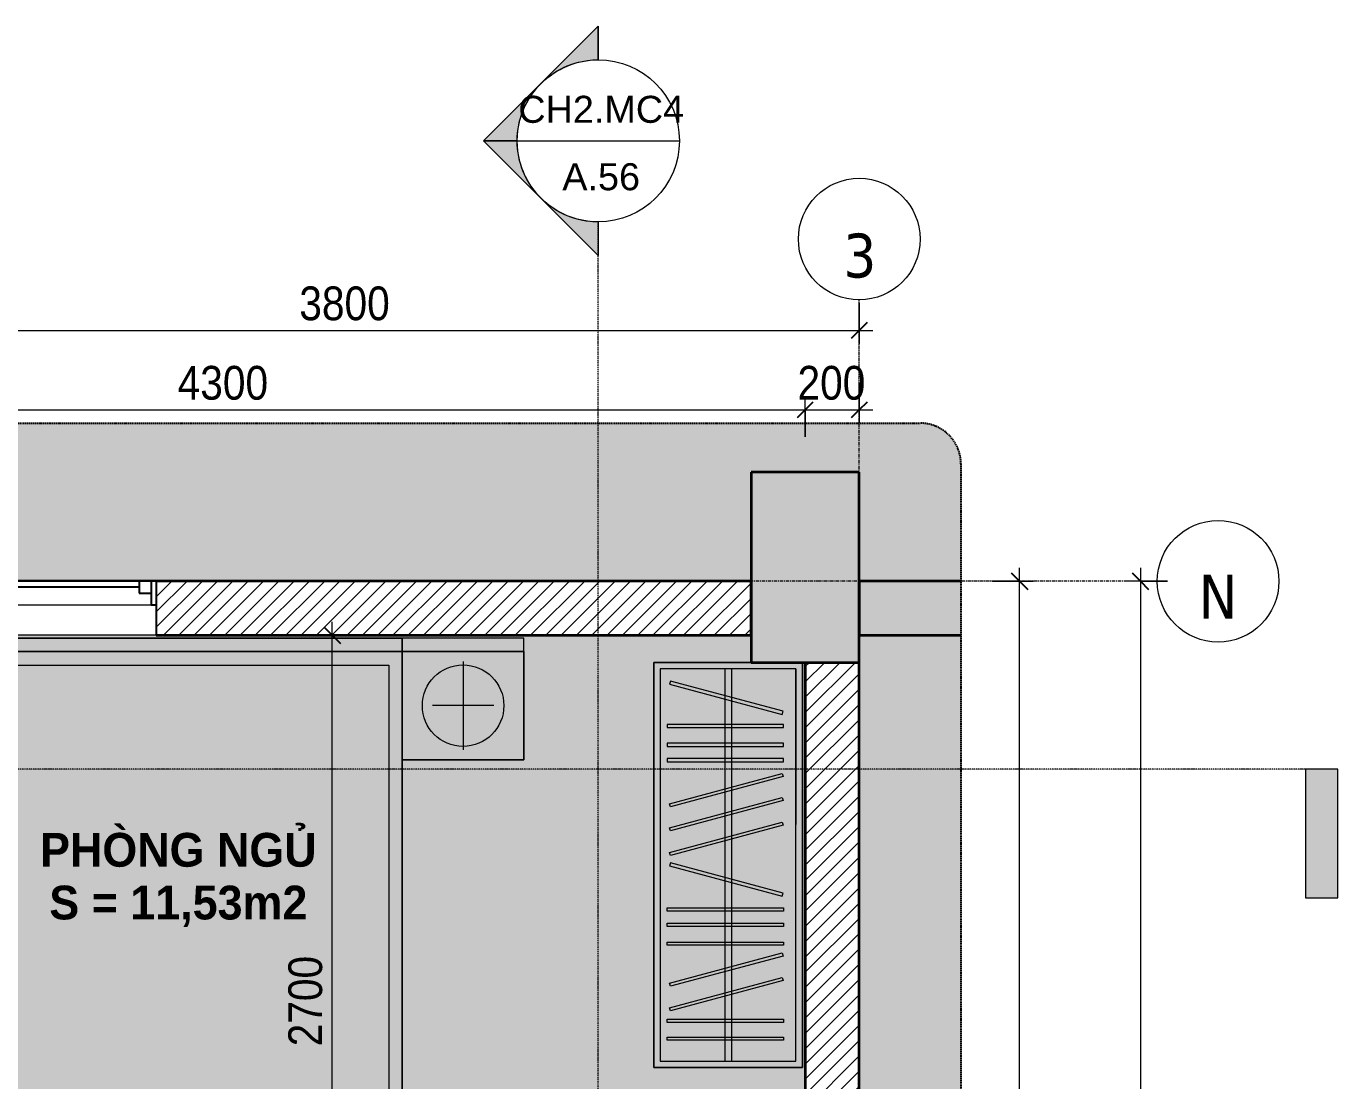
# Model space of a CAD drawing. Header units: millimetres. Extents: x 31499 to 223976, y 3719 to 80291.
# Drawn here: x 39571 to 44423, y 76388 to 80291 of the extents above; entities that cross this region are included whole.
import ezdxf

# ---------------------------------------------------------------- set-up
doc = ezdxf.new("R2010")
doc.units = ezdxf.units.MM
for name, pattern in [('Dash - Tight', [4.5, 3, -1.5]), ('Dash Dot 3_16_', [7.9375, 4.7625, -1.5875, 0, -1.5875]), ('Grid Line', [22.225, 12.7, -3.175, 3.175, -3.175]), ('Hidden', [7.14375, 4.7625, -2.38125]), ('Overhead', [3.96875, 2.38125, -1.5875])]:
    doc.linetypes.add(name, pattern=pattern)
for name, color, linetype, lineweight in [('0-1', 7, 'Continuous', 5), ('A-ANNO-DIMS', 211, 'Continuous', 9), ('A-ANNO-DIMS-50', 211, 'Continuous', 9), ('A-DETL-GENF-1', 7, 'Continuous', 18), ('A-DETL-GENF-3', 92, 'Dash - Tight', 18), ('A-DETL-GENF-4', 92, 'Hidden', 25), ('A-DETL-GENF-5', 9, 'Continuous', 18), ('A-DETL-MEDM', 33, 'Continuous', 35), ('A-DETL-THIN', 151, 'Continuous', 18), ('A-GLAZ', 151, 'Continuous', 18), ('A-GLAZ-3', 151, 'Continuous', 25), ('A-WALL-7', 113, 'Continuous', 35), ('A-WALL-PATT-2', 111, 'Continuous', 18), ('G-ANNO-SYMB', 111, 'Continuous', 9), ('G-ANNO-SYMB-1', 111, 'Dash Dot 3_16_', 18), ('G-ANNO-TEXT-1', 7, 'Continuous', 9), ('I-FURN', 30, 'Continuous', 18), ('I-FURN-2', 253, 'Continuous', 18), ('M-EQPM', 50, 'Continuous', 18), ('M-EQPM-1', 50, 'Continuous', 25), ('S-COLS-5', 10, 'Continuous', 35), ('S-COLS-6', 254, 'Continuous', 35), ('S-COLS-7', 250, 'Continuous', 35), ('S-GRID-1', 1, 'Grid Line', 9), ('S-GRID-IDEN', 1, 'Continuous', 9), ('S-STRS-MBND', 31, 'Overhead', 18)]:
    doc.layers.add(name, color=color, linetype=linetype, lineweight=lineweight)
doc.layers.add('A-DETL-GENF-2', color=7, linetype='Continuous', lineweight=18, transparency=0.2)
doc.styles.add('Arial', font='arial.ttf', dxfattribs={"height": 100})
doc.styles.add('Arial_B_2', font='arialbd.ttf', dxfattribs={"width": 0.95, "height": 125})
doc.styles.add('Tahoma_B', font='tahomabd.ttf', dxfattribs={"height": 162.5})
doc.styles.add('UTM Avo', font='', dxfattribs={"width": 0.9, "height": 125})
doc.styles.get('UTM Avo').set_extended_font_data('UTM Avo')
doc.dimstyles.new('1_Dim_chi_tiet_2_5', dxfattribs={"dimscale": 304.8, "dimtxt": 124.912619, "dimasz": 0.19685, "dimexe": 0.164042, "dimexo": 0.0625, "dimgap": 0.016404, "dimtad": 1, "dimdec": 0, "dimrnd": 5, "dimzin": 0, "dimdsep": 46, "dimtxsty": 'UTM Avo', "dimblk1": 'OBLIQUE', "dimblk2": 'OBLIQUE', "dimsah": 1, "dimcen": 0.09, "dimdle": 0.164042, "dimazin": 0, "dimtfac": 1, "dimtdec": 4, "dimtix": 1, "dimtmove": 0, "dimatfit": 3, "dimfxl": 0.328084, "dimfxlon": 1, "dimtvp": 1, "dimtolj": 1, "dimtzin": 0, "dimarcsym": 2})
pattern_1 = [(45, (0, 0), (-28.284271, 28.284271), [])]

# ---------------------------------------------------------------- blocks, each defined once
blk = doc.blocks.new('NCV_TKTC_KET CAU_rvt-1-TKCS_CĂN HỘ LOẠI 2A - MẶT BẰNG')
at = {"layer": 'S-COLS-5'}
blk.add_line((42652.6, 77936.9), (42652.6, 78636.9), dxfattribs=at)
at = {"layer": 'S-COLS-6'}
blk.add_line((42252.6, 78636.9), (42252.6, 78238.6), dxfattribs=at)
at = {"layer": 'S-COLS-7'}
blk.add_line((42252.6, 78238.6), (42252.6, 77936.9), dxfattribs=at)
blk = doc.blocks.new('GIUONG NGU-2TAB-1600x2000 - GIUONG NGU-2TAB-1600x2000-V5-TKCS_CĂN HỘ LOẠI 2A - MẶT BẰNG')
at = {"layer": 'I-FURN-2'}
for p, q in [((458.5, 0), (8.5, 0)), ((8.5, 0), (8.5, -50)), ((458.5, -50), (458.5, 0)), ((2108.2, 0), (458.5, 0)), ((458.5, 0), (458.5, -50)), ((458.5, 0), (2108.2, 0)), ((2108.2, -50), (2108.2, 0)), ((2558.2, 0), (2108.2, 0)), ((2108.2, 0), (2108.2, -50)), ((2558.2, -50), (2558.2, 0)), ((458.5, -50), (8.5, -50)), ((8.5, -50), (8.5, -450.3)), ((8.5, -50), (458.5, -50)), ((458.5, -50), (8.5, -50)), ((8.5, -50), (8.5, -450.3)), ((233.5, -86.8), (233.5, -413.5)), ((458.5, -450.3), (458.5, -50)), ((2108.2, -50), (458.5, -50)), ((458.5, -50), (458.5, -1938.9)), ((458.5, -50), (2108.2, -50)), ((458.5, -1938.9), (458.5, -50)), ((458.5, -450.3), (458.5, -50)), ((458.5, -50), (2108.2, -50)), ((2558.2, -50), (2108.2, -50)), ((2108.2, -50), (2108.2, -450.3)), ((2108.2, -1938.9), (2108.2, -50)), ((2108.2, -50), (2558.2, -50)), ((2108.2, -50), (2558.2, -50)), ((2108.2, -450.3), (2108.2, -50)), ((2108.2, -50), (2108.2, -1938.9)), ((2333.2, -86.8), (2333.2, -413.5)), ((2558.2, -450.3), (2558.2, -50)), ((2558.2, -50), (2558.2, -450.3)), ((508.5, -100), (2058.2, -100)), ((508.5, -1938.9), (508.5, -100)), ((2058.2, -100), (2058.2, -1938.9)), ((120.2, -250.2), (346.8, -250.2)), ((2446.5, -250.2), (2219.8, -250.2)), ((8.5, -450.3), (458.5, -450.3)), ((8.5, -450.3), (458.5, -450.3)), ((2108.2, -450.3), (2558.2, -450.3)), ((2558.2, -450.3), (2108.2, -450.3)), ((1997.1, -2000), (569.6, -2000)), ((569.6, -2050), (1997.1, -2050)), ((1997.1, -2050), (569.6, -2050))]:
    blk.add_line(p, q, dxfattribs=at)
for centre in [(233.5, -250.2), (2333.2, -250.2)]:
    blk.add_circle(centre, 150.7, dxfattribs=at)
for centre, radius, start, end in [((569.6, -1938.9), 111.1, 180, 270), ((569.6, -1938.9), 111.1, 180, 270), ((569.6, -1938.9), 61.1, 180, 270), ((1997.1, -1938.9), 111.1, 270, 360), ((1997.1, -1938.9), 61.1, 270, 0), ((1997.1, -1938.9), 111.1, 270, 0)]:
    blk.add_arc(centre, radius, start, end, dxfattribs=at)
blk = doc.blocks.new('TU QUAN AO-SUITE ROOM_3 - TU QUAN AO-SUITE ROOM_3-V6-TKCS_CĂN HỘ LOẠI 2A - MẶT BẰNG')
at = {"layer": 'I-FURN-2'}
for p, q in [((-550, 1500), (0, 1500)), ((-550, 0), (-550, 1500)), ((0, 1500), (-550, 1500)), ((-550, 1500), (-550, 0)), ((-24, 1476), (-526, 1476)), ((-526, 1476), (-526, 600)), ((-526, 1476), (-526, 24)), ((-287, 576), (-287, 1476)), ((-263, 576), (-263, 1476)), ((-24, 24), (-24, 1476)), ((0, 1500), (0, 0)), ((0, 0), (0, 1500)), ((-480.1, 1386.9), (-480.1, 1398.9)), ((-480.1, 1398.9), (-50.1, 1398.9)), ((-480.1, 1386.9), (-480.1, 1398.9)), ((-50.1, 1386.9), (-480.1, 1386.9)), ((-50.1, 1398.9), (-50.1, 1386.9)), ((-480.1, 1320.5), (-480.1, 1332.5)), ((-480.1, 1332.5), (-50.1, 1332.5)), ((-480.1, 1320.5), (-480.1, 1332.5)), ((-50.1, 1320.5), (-480.1, 1320.5)), ((-50.1, 1332.5), (-50.1, 1320.5)), ((-478.3, 1178.1), (-61.3, 1289.9)), ((-58.2, 1278.3), (-475.2, 1166.5)), ((-61.3, 1289.9), (-58.2, 1278.3)), ((-478.3, 1086.9), (-61.3, 1198.6)), ((-475.2, 1166.5), (-478.3, 1178.1)), ((-58.2, 1187.1), (-475.2, 1075.3)), ((-61.3, 1198.6), (-58.2, 1187.1)), ((-475.2, 1075.3), (-478.3, 1086.9)), ((-480.1, 1035.3), (-480.1, 1047.3)), ((-480.1, 1047.3), (-50.1, 1047.3)), ((-480.1, 1035.3), (-480.1, 1047.3)), ((-50.1, 1035.3), (-480.1, 1035.3)), ((-50.1, 1047.3), (-50.1, 1035.3)), ((-480.1, 965.8), (-480.1, 977.8)), ((-480.1, 977.8), (-50.1, 977.8)), ((-480.1, 965.8), (-480.1, 977.8)), ((-50.1, 977.8), (-50.1, 965.8)), ((-50.1, 965.8), (-480.1, 965.8)), ((-480.1, 908.6), (-480.1, 920.6)), ((-480.1, 920.6), (-50.1, 920.6)), ((-480.1, 908.6), (-480.1, 920.6)), ((-50.1, 908.6), (-480.1, 908.6)), ((-50.1, 920.6), (-50.1, 908.6)), ((-475.2, 865.5), (-478.3, 853.9)), ((-478.3, 853.9), (-61.3, 742.1)), ((-58.2, 753.7), (-475.2, 865.5)), ((-61.3, 742.1), (-58.2, 753.7)), ((-478.3, 603.1), (-61.3, 714.9)), ((-58.2, 703.3), (-475.2, 591.5)), ((-61.3, 714.9), (-58.2, 703.3)), ((-526, 24), (-526, 600)), ((-478.3, 511.9), (-61.3, 623.6)), ((-475.2, 591.5), (-478.3, 603.1)), ((-58.2, 612.1), (-475.2, 500.3)), ((-61.3, 623.6), (-58.2, 612.1)), ((-550, 24), (-550, 576)), ((-478.3, 423.1), (-61.3, 534.9)), ((-287, 24), (-287, 576)), ((-263, 24), (-263, 576)), ((-61.3, 534.9), (-58.2, 523.3)), ((-475.2, 500.3), (-478.3, 511.9)), ((-58.2, 523.3), (-475.2, 411.5)), ((-475.2, 411.5), (-478.3, 423.1)), ((-480.1, 368.4), (-480.1, 356.4)), ((-50.1, 368.4), (-480.1, 368.4)), ((-480.1, 356.4), (-50.1, 356.4)), ((-50.1, 356.4), (-50.1, 368.4)), ((-480.1, 311.2), (-480.1, 299.2)), ((-50.1, 311.2), (-480.1, 311.2)), ((-480.1, 299.2), (-50.1, 299.2)), ((-50.1, 299.2), (-50.1, 311.2)), ((-480.1, 241.7), (-480.1, 229.7)), ((-50.1, 241.7), (-480.1, 241.7)), ((-480.1, 229.7), (-50.1, 229.7)), ((-50.1, 229.7), (-50.1, 241.7)), ((-475.2, 192.7), (-478.3, 181.1)), ((-478.3, 181.1), (-61.3, 69.4)), ((-58.2, 80.9), (-475.2, 192.7)), ((-61.3, 69.4), (-58.2, 80.9)), ((-526, 24), (-24, 24)), ((0, 0), (-360, 0)), ((-360, 0), (0, 0))]:
    blk.add_line(p, q, dxfattribs=at)
blk = doc.blocks.new('NCV_TKTC_TANG 2_rvt-1-TKCS_CĂN HỘ LOẠI 2A - MẶT BẰNG')
at = {"layer": 'I-FURN'}
blk.add_blockref('GIUONG NGU-2TAB-1600x2000 - GIUONG NGU-2TAB-1600x2000-V5-TKCS_CĂN HỘ LOẠI 2A - MẶT BẰNG', (38854.1, 78026.9), dxfattribs=at)
at = {"layer": 'I-FURN', "rotation": 180}
blk.add_blockref('TU QUAN AO-SUITE ROOM_3 - TU QUAN AO-SUITE ROOM_3-V6-TKCS_CĂN HỘ LOẠI 2A - MẶT BẰNG', (41892.6, 77936.9), dxfattribs=at)
blk = doc.blocks.new('1_FAMILY RVT - W01-WxH 1400x1400xmm-411185-TKCS_CĂN HỘ LOẠI 2A - MẶT BẰNG')
at = {"layer": 'A-GLAZ'}
for p, q in [((-700, 103.81), (700, 103.81)), ((-680.95, -7.29), (-22.225, -7.29)), ((22.225, -7.29), (636.5, -7.29)), ((700, -96.19), (-700, -96.19)), ((-636.5, -96.19), (-22.225, -96.19)), ((22.225, -96.19), (680.95, -96.19)), ((248.4, -172.39), (299.2, -146.99)), ((248.4, -172.39), (299.2, -197.79)), ((248.4, -172.39), (451.6, -172.39))]:
    blk.add_line(p, q, dxfattribs=at)
at = {"layer": 'A-GLAZ-3'}
for p, q in [((-700, -96.19), (-700, 103.81)), ((-700, -7.29), (-680.95, -7.29)), ((-680.95, -96.19), (-680.95, -7.29)), ((-22.225, -7.29), (22.225, -7.29)), ((-22.225, -7.29), (-22.225, -96.19)), ((22.225, -96.19), (22.225, -7.29)), ((22.225, -29.515), (636.5, -29.515)), ((636.5, -7.29), (700, -7.29)), ((636.5, -51.74), (636.5, -7.29)), ((680.95, -96.19), (680.95, -7.29)), ((-700, -96.19), (-636.5, -96.19)), ((-636.5, -51.74), (-680.95, -51.74)), ((-636.5, -96.19), (-636.5, -51.74)), ((-636.5, -73.965), (-22.225, -73.965)), ((22.225, -51.74), (-22.225, -51.74)), ((-22.225, -96.19), (22.225, -96.19)), ((680.95, -51.74), (636.5, -51.74)), ((680.95, -96.19), (700, -96.19))]:
    blk.add_line(p, q, dxfattribs=at)
blk = doc.blocks.new('TKTC_XREF_251221_MB TANG 2-7 - TKTC_XREF_251221_MB TANG 2-7-2039446-TKCS_CĂN HỘ LOẠI 2A - MẶT BẰNG')
at = {"layer": 'M-EQPM-1'}
for p, q in [((8600.1, 61403.3), (8600.1, 61400)), ((9000, 61403.3), (8600.1, 61403.3)), ((9000.1, 61001.6), (9000.1, 61403.3)), ((8600, 61001.6), (0, 61001.6)), ((9375.9, 61001.6), (9000.1, 61001.6))]:
    blk.add_line(p, q, dxfattribs=at)
blk = doc.blocks.new('BORDER VIEW - BORDER VIEW-3749566-TKCS_CĂN HỘ LOẠI 2A - MẶT BẰNG')
at = {"layer": 'A-DETL-GENF-4'}
for p, q in [((150, 9635), (9825.9, 9635)), ((9975.9, 9485), (9975.9, 150))]:
    blk.add_line(p, q, dxfattribs=at)
blk.add_arc((9825.9, 9485), 150, 0, 90, dxfattribs=at)
blk = doc.blocks.new('Grid - M_Grid Head - Circle-353313-TKCS_CĂN HỘ LOẠI 2A - MẶT BẰNG')
at = {"layer": 'S-GRID-IDEN'}
blk.add_circle((0, 0), 4.5, dxfattribs=at)
blk = doc.blocks.new('Section - 3_32_ x 3_8_-4701953-TKCS_CĂN HỘ LOẠI 2A - MẶT BẰNG')
at = {"layer": 'G-ANNO-SYMB'}
blk.add_hatch(color=256, dxfattribs=at).paths.add_polyline_path([(0, 9.525), (0, 0), (-2.38125, 0), (-2.38125, 9.525)])
for p, q in [((0, 9.525), (-2.38125, 9.525)), ((-2.38125, 9.525), (-2.38125, 0)), ((0, 0), (0, 9.525)), ((-2.38125, 0), (0, 0))]:
    blk.add_line(p, q, dxfattribs=at)
blk = doc.blocks.new('Section - M_Section Head - Filled-352373-TKCS_CĂN HỘ LOẠI 2A - MẶT BẰNG')
at = {"layer": 'G-ANNO-SYMB'}
h = blk.add_hatch(color=256, dxfattribs=at)
edge = h.paths.add_edge_path()
edge.add_line((-6, 8.485), (-6, 6))
edge.add_arc((-6, 0), 6, 90, 135)
edge.add_line((-10.243, 4.243), (-6, 8.485))
h = blk.add_hatch(color=256, dxfattribs=at)
edge = h.paths.add_edge_path()
edge.add_line((-6, 8.485), (-1.757, 4.243))
edge.add_arc((-6, 0), 6, 45, 90)
edge.add_line((-6, 6), (-6, 8.485))
h = blk.add_hatch(color=256, dxfattribs=at)
edge = h.paths.add_edge_path()
edge.add_line((-14.485, 0), (-10.243, 4.243))
edge.add_arc((-6, 0), 6, 135, 180)
edge.add_line((-12, 0), (-14.485, 0))
h = blk.add_hatch(color=256, dxfattribs=at)
edge = h.paths.add_edge_path()
edge.add_line((2.485, 0), (0, 0))
edge.add_arc((-6, 0), 6, 360, 405)
edge.add_line((-1.757, 4.243), (2.485, 0))
for p, q in [((-6, 8.485), (-14.485, 0)), ((-6, 8.485), (-10.243, 4.243)), ((-6, 8.485), (2.485, 0)), ((-6, 6), (-6, 8.485)), ((-6, 8.485), (-6, 6)), ((-1.757, 4.243), (-6, 8.485)), ((-10.243, 4.243), (-14.485, 0)), ((2.485, 0), (-1.757, 4.243)), ((-14.485, 0), (-12, 0)), ((0, 0), (2.485, 0)), ((-12, 0), (-14.485, 0)), ((0, 0), (2.485, 0))]:
    blk.add_line(p, q, dxfattribs=at)
for start, end in [(360, 180), (90, 135), (45, 90), (135, 180), (360, 45), (180, 360)]:
    blk.add_arc((-6, 0), 6, start, end, dxfattribs=at)
blk = doc.blocks.new('DIMBLOCK3-TKCS_CĂN HỘ LOẠI 2A - MẶT BẰNG')
at = {"layer": 'A-ANNO-DIMS-50', "lineweight": 25}
for p, q in [((43245.9, 78236.9), (43215.9, 78266.9)), ((43245.9, 78236.9), (43275.9, 78206.9)), ((43245.9, 73036.9), (43215.9, 73066.9)), ((43245.9, 73036.9), (43275.9, 73006.9))]:
    blk.add_line(p, q, dxfattribs=at)
at = {"layer": 'A-ANNO-DIMS-50'}
for p, q in [((43245.9, 73036.9), (43245.9, 78286.9)), ((43145.9, 78236.9), (43295.9, 78236.9)), ((43245.9, 78236.9), (43145.9, 78236.9)), ((43145.9, 73036.9), (43295.9, 73036.9)), ((43245.9, 73036.9), (43145.9, 73036.9))]:
    blk.add_line(p, q, dxfattribs=at)
at = {"layer": 'A-ANNO-DIMS-50', "color": 0, "insert": (43083.5, 75465.7), "char_height": 125, "width": 410.824, "attachment_point": 1, "rotation": 90, "line_spacing_factor": 1.110334, "style": 'UTM Avo'}
blk.add_mtext('5200', dxfattribs=at)
blk = doc.blocks.new('_Oblique')
at = {"color": 0, "linetype": 'ByBlock', "lineweight": -2}
blk.add_line((-0.5, -0.5), (0.5, 0.5), dxfattribs=at)
blk = doc.blocks.new('DIMBLOCK4-TKCS_CĂN HỘ LOẠI 2A - MẶT BẰNG')
at = {"layer": 'A-ANNO-DIMS-50', "lineweight": 25}
for p, q in [((43692.9, 78236.9), (43662.9, 78266.9)), ((43692.9, 78236.9), (43722.9, 78206.9)), ((43692.9, 69836.9), (43662.9, 69866.9)), ((43692.9, 69836.9), (43722.9, 69806.9))]:
    blk.add_line(p, q, dxfattribs=at)
at = {"layer": 'A-ANNO-DIMS-50'}
for p, q in [((43692.9, 78286.9), (43692.9, 69786.9)), ((43792.9, 78236.9), (43642.9, 78236.9)), ((43692.9, 78236.9), (43792.9, 78236.9)), ((43592.9, 69836.9), (43742.9, 69836.9)), ((43692.9, 69836.9), (43592.9, 69836.9))]:
    blk.add_line(p, q, dxfattribs=at)
at = {"layer": 'A-ANNO-DIMS-50', "color": 0, "insert": (43530.5, 73865.8), "char_height": 125, "width": 410.824, "attachment_point": 1, "rotation": 90, "line_spacing_factor": 1.110334, "style": 'UTM Avo'}
blk.add_mtext('8400', dxfattribs=at)
blk = doc.blocks.new('DIMBLOCK7-TKCS_CĂN HỘ LOẠI 2A - MẶT BẰNG')
at = {"layer": 'A-ANNO-DIMS-50'}
for p, q in [((38852.6, 79265.6), (38852.6, 79115.6)), ((38852.6, 79165.6), (38852.6, 79265.6)), ((42652.6, 79265.6), (42652.6, 79115.6)), ((42652.6, 79165.6), (42652.6, 79265.6)), ((38852.6, 79165.6), (42702.6, 79165.6))]:
    blk.add_line(p, q, dxfattribs=at)
at = {"layer": 'A-ANNO-DIMS-50', "lineweight": 25}
for p, q in [((38852.6, 79165.6), (38882.6, 79195.6)), ((42652.6, 79165.6), (42682.6, 79195.6)), ((38852.6, 79165.6), (38822.6, 79135.6)), ((42652.6, 79165.6), (42622.6, 79135.6))]:
    blk.add_line(p, q, dxfattribs=at)
at = {"layer": 'A-ANNO-DIMS-50', "color": 0, "insert": (40581.4, 79328), "char_height": 125, "width": 410.824, "attachment_point": 1, "line_spacing_factor": 1.110334, "style": 'UTM Avo'}
blk.add_mtext('3800', dxfattribs=at)
blk = doc.blocks.new('DIMBLOCK11-TKCS_CĂN HỘ LOẠI 2A - MẶT BẰNG')
at = {"layer": 'A-ANNO-DIMS-50'}
for p, q in [((38152.6, 78771.6), (38152.6, 78921.6)), ((42452.6, 78771.6), (42452.6, 78921.6)), ((38152.6, 78871.6), (42452.6, 78871.6)), ((38152.6, 78871.6), (38152.6, 78771.6)), ((42452.6, 78871.6), (42452.6, 78771.6))]:
    blk.add_line(p, q, dxfattribs=at)
at = {"layer": 'A-ANNO-DIMS-50', "lineweight": 25}
for p, q in [((38152.6, 78871.6), (38182.6, 78901.6)), ((42452.6, 78871.6), (42482.6, 78901.6)), ((38152.6, 78871.6), (38122.6, 78841.6)), ((42452.6, 78871.6), (42422.6, 78841.6))]:
    blk.add_line(p, q, dxfattribs=at)
at = {"layer": 'A-ANNO-DIMS-50', "color": 0, "insert": (40131.4, 79034), "char_height": 125, "width": 410.824, "attachment_point": 1, "line_spacing_factor": 1.110334, "style": 'UTM Avo'}
blk.add_mtext('4300', dxfattribs=at)
blk = doc.blocks.new('DIMBLOCK12-TKCS_CĂN HỘ LOẠI 2A - MẶT BẰNG')
at = {"layer": 'A-ANNO-DIMS-50'}
for p, q in [((42652.6, 78971.6), (42652.6, 78821.6)), ((42652.6, 78871.6), (42652.6, 78971.6)), ((42452.6, 78771.6), (42452.6, 78921.6)), ((42452.6, 78871.6), (42702.6, 78871.6)), ((42452.6, 78871.6), (42452.6, 78771.6))]:
    blk.add_line(p, q, dxfattribs=at)
at = {"layer": 'A-ANNO-DIMS-50', "lineweight": 25}
for p, q in [((42452.6, 78871.6), (42482.6, 78901.6)), ((42652.6, 78871.6), (42682.6, 78901.6)), ((42452.6, 78871.6), (42422.6, 78841.6)), ((42652.6, 78871.6), (42622.6, 78841.6))]:
    blk.add_line(p, q, dxfattribs=at)
at = {"layer": 'A-ANNO-DIMS-50', "color": 0, "insert": (42424.2, 79034), "char_height": 125, "width": 308.118, "attachment_point": 1, "line_spacing_factor": 1.110334, "style": 'UTM Avo'}
blk.add_mtext('200', dxfattribs=at)
blk = doc.blocks.new('DIMBLOCK37-TKCS_CĂN HỘ LOẠI 2A - MẶT BẰNG')
at = {"layer": 'A-ANNO-DIMS-50', "lineweight": 25}
for p, q in [((40703.3, 78036.9), (40673.3, 78066.9)), ((40703.3, 78036.9), (40733.3, 78006.9)), ((40703.3, 75336.9), (40673.3, 75366.9)), ((40703.3, 75336.9), (40733.3, 75306.9))]:
    blk.add_line(p, q, dxfattribs=at)
at = {"layer": 'A-ANNO-DIMS-50'}
for p, q in [((40703.3, 75286.9), (40703.3, 78086.9)), ((40603.3, 78036.9), (40753.3, 78036.9)), ((40703.3, 78036.9), (40603.3, 78036.9)), ((40603.3, 75336.9), (40753.3, 75336.9)), ((40703.3, 75336.9), (40603.3, 75336.9))]:
    blk.add_line(p, q, dxfattribs=at)
at = {"layer": 'A-ANNO-DIMS-50', "color": 0, "insert": (40540.9, 76515.8), "char_height": 125, "width": 410.824, "attachment_point": 1, "rotation": 90, "line_spacing_factor": 1.110334, "style": 'UTM Avo'}
blk.add_mtext('2700', dxfattribs=at)

msp = doc.modelspace()

# ---------------------------------------------------------------- hatches: boundary and pattern name
at = {"layer": 'A-DETL-GENF-1'}
msp.add_hatch(color=256, dxfattribs=at).paths.add_polyline_path([(38152.6, 75336.9), (42452.6, 75337.4), (42452.6, 77936.9), (42252.6, 77936.9), (42252.6, 78036.9), (38652.6, 78036.9), (38652.6, 77886.9), (38152.6, 77886.9), (38152.6, 75375.1)])
at = {"layer": 'A-DETL-GENF-2'}
h = msp.add_hatch(color=256, dxfattribs=at)
h.paths.add_polyline_path([(38862.6, 69186.9), (42878.4, 69186.9), (42917.2, 69192.1), (42953.4, 69207), (42984.5, 69230.9), (43008.3, 69261.9), (43023.3, 69298.1), (43028.4, 69336.9), (43028.4, 78671.9), (43023.3, 78710.7), (43008.3, 78746.9), (42984.5, 78778), (42953.4, 78801.8), (42917.2, 78816.8), (42878.4, 78821.9), (33202.6, 78821.9), (33163.7, 78816.8), (33127.6, 78801.8), (33096.5, 78778), (33072.7, 78746.9), (33057.7, 78710.7), (33052.6, 78668.1), (33052.6, 69336.9), (33057.7, 69298.1), (33072.7, 69261.9), (33096.5, 69230.9), (33127.6, 69207), (33163.7, 69192.1), (33202.6, 69186.9), (38852.6, 69186.9)])
h.paths.add_polyline_path([(37495.5, 69694.2), (37483, 69695.9), (37471.4, 69700.7), (37461.4, 69708.3), (37453.7, 69718.3), (37448.9, 69729.9), (37447.3, 69742.4), (37450.5, 69742.4), (37452.3, 69729.9), (37457.7, 69718.3), (37463.6, 69710.6), (37473, 69703.4), (37483.8, 69698.9), (37495.5, 69697.4), (37507.9, 69699.2), (37519.5, 69704.6), (37527.3, 69710.6), (37534.4, 69719.9), (37538.9, 69730.7), (37540.5, 69742.4), (37543.6, 69742.4), (37542, 69729.9), (37537.2, 69718.3), (37529.5, 69708.3), (37518, 69700), (37507.1, 69695.7), (37503.3, 69695.2)])
h.paths.add_polyline_path([(38042.6, 69761.9), (37552.6, 69761.9), (37552.6, 69836.9), (34352.6, 69836.9), (34352.6, 69761.9), (33652.6, 69761.9), (33652.6, 76536.9), (36152.6, 76536.9), (36152.6, 78036.9), (34052.6, 78036.9), (34052.6, 77886.9), (33652.6, 77886.9), (33652.6, 78238.6), (42252.6, 78238.6), (42252.6, 78640.2), (42652.6, 78640.2), (42652.2, 74516.9), (42052.6, 74516.9), (42052.6, 69836.9), (38852.6, 69836.9), (38852.6, 69761.9), (38052.6, 69761.9)])
h.paths.add_polyline_path([(42369, 73111.9), (42252.6, 73111.9), (42252.6, 73311.9), (42652.6, 73311.9), (42652.6, 73111.9), (42472.5, 73111.9)])
h = msp.add_hatch(color=256, dxfattribs=at)
h.paths.add_polyline_path([(37552.6, 69761.9), (37552.7, 69761.9), (37552.6, 69761.9)])
h.paths.add_polyline_path([(42369, 73111.9), (42652.6, 73111.9), (42652.6, 73311.9), (42252.6, 73311.9), (42252.6, 73111.9)])
h.paths.add_polyline_path([(42252.6, 78238.6), (42252.6, 78238.6), (42252.6, 78636.9)])
at = {"layer": 'A-DETL-GENF-5'}
h = msp.add_hatch(dxfattribs=at)
h.set_pattern_fill('FP_2', color=256, style=0, pattern_type=2)
h.set_pattern_definition([(50, (0, 0), (364.3679, -31.8783), [38.1, -419.1]), (355, (0, 0), (-70.4859, 382.1133), [30.48, -335.28]), (100.451, (30.36, -2.66), (293.885, 350.2334), [32.38, -356.18]), (46.184, (0, 101.6), (542.1585, -84.0858), [57.15, -628.65]), (96.636, (45.2, 94.6), (474.805, 494.8554), [48.57, -534.27]), (351.184, (0, 101.6), (474.8102, 494.85), [45.72, -502.92]), (21, (50.8, 76.2), (303.2285, -204.5305), [38.1, -419.1]), (326, (50.8, 76.2), (123.6039, 368.376), [30.48, -335.28]), (71.451, (76.07, 59.16), (426.8341, 163.8427), [32.38, -356.18]), (37.5, (0, 0), (6.17665, 169.11015), [3.353, -327.863, 3.353, -337.007, -336.55]), (37.5, (0, 0), (6.17665, 169.11015), [-671.576, 3.353, -333.197]), (7.5, (0, 0), (133.63888, 200.3615), [3.353, -190.703, 3.353, -320.243, -128.27]), (7.5, (0, 0), (133.63888, 200.3615), [-517.652, 3.353, -124.917]), (327.5, (-113.28, 0), (271.18182, -11.45836), [3.353, -123.647, 3.353, -392.887, -525.78]), (327.5, (-113.28, 0), (271.18182, -11.45836), [-523.24, 3.353, -522.427]), (317.5, (-164.08, 0), (296.2585, 50.85285), [3.353, -161.747, 3.353, -259.791, -373.38]), (317.5, (-164.08, 0), (296.2585, 50.85285), [-428.244, 3.353, -370.027]), (45, (0, 0), (-125.7236, 125.7236), []), (45, (0, 190.5), (-125.7236, 125.7236), [])])
h.paths.add_polyline_path([(38052.6, 69761.9), (38852.6, 69762), (38852.6, 70111.9), (37552.7, 70111.9), (37552.7, 69761.9), (37683.7, 69761.9)])
h.paths.add_polyline_path([(33677.6, 69761.9), (34352.6, 69761.9), (34352.6, 70111.9), (33652.6, 70111.9), (33652.6, 69761.9)])
h.paths.add_polyline_path([(41852.6, 69836.9), (42052.6, 69836.9), (42052.6, 70036.9), (41852.6, 70036.9), (41852.6, 69963.7)])
h.paths.add_polyline_path([(42052.6, 71936.9), (42052.6, 72136.9), (41852.6, 72136.9), (41852.6, 71936.9), (41884.8, 71936.9)])
h.paths.add_polyline_path([(34352.6, 73039), (34352.6, 73386.9), (33652.6, 73386.9), (33652.6, 73039), (33852.6, 73039)])
h.paths.add_polyline_path([(36952.6, 73236.9), (37052.6, 73236.9), (37052.6, 73436.9), (36952.6, 73436.9), (36952.6, 73336.9)])
h.paths.add_polyline_path([(38052.6, 73236.9), (38152.6, 73236.9), (38152.6, 73436.9), (38052.6, 73436.9), (38052.6, 73336.9)])
h.paths.add_polyline_path([(39952.6, 73236.9), (40052.6, 73236.9), (40052.6, 73436.9), (39952.6, 73436.9), (39952.6, 73273.5)])
h.paths.add_polyline_path([(42652.2, 74516.9), (42653, 74516.9), (42652.6, 74916.9), (42452.6, 74916.9), (42452.6, 74516.9)])
h.paths.add_polyline_path([(38152.6, 76336.9), (38152.6, 76536.9), (38052.6, 76536.9), (38052.6, 76336.9)])
h.paths.add_polyline_path([(36957.3, 76336.9), (37052.6, 76336.9), (37052.6, 76536.9), (36952.6, 76536.9), (36952.6, 76336.9)])
h.paths.add_polyline_path([(33852.6, 76336.9), (33852.6, 76536.9), (33652.6, 76536.9), (33652.6, 76336.9)])
h.paths.add_polyline_path([(38152.6, 77886.9), (38652.6, 77886.9), (38652.6, 78236.9), (37952.6, 78236.9), (37952.6, 77886.9), (38052.6, 77886.9)])
h.paths.add_polyline_path([(34052.6, 77886.9), (34052.6, 78236.9), (33652.6, 78236.9), (33652.6, 77886.9), (33890.6, 77886.9)])
h.paths.add_polyline_path([(42252.6, 77936.9), (42652.6, 77936.9), (42652.2, 78640.2), (42252.6, 78640.2), (42252.6, 78029)])
at = {"layer": 'A-WALL-PATT-2'}
h = msp.add_hatch(dxfattribs=at)
h.set_pattern_fill('FP_1', color=256, style=0, pattern_type=2)
h.set_pattern_definition(pattern_1)
h.paths.add_polyline_path([(40052.6, 78036.9), (42252.6, 78036.9), (42252.6, 78236.9), (40052.6, 78236.9)])
h = msp.add_hatch(dxfattribs=at)
h.set_pattern_fill('FP_1', color=256, style=0, pattern_type=2)
h.set_pattern_definition(pattern_1)
h.paths.add_polyline_path([(42652.6, 74916.9), (42652.2, 77936.9), (42452.6, 77936.9), (42452.6, 74916.9), (42588.1, 74916.9)])

# ---------------------------------------------------------------- linework, layer by layer
at = {"layer": 'A-DETL-MEDM'}
for p, q in [((42652.6, 78640.2), (42252.6, 78640.2)), ((42252.6, 78640.2), (42252.6, 77936.9)), ((42652.6, 77936.9), (42652.6, 78640.2)), ((42252.6, 77936.9), (42652.6, 77936.9))]:
    msp.add_line(p, q, dxfattribs=at)
at = {"layer": 'A-DETL-THIN'}
for p, q in [((33652.6, 78238.6), (42252.6, 78238.6)), ((42252.6, 78036.9), (38652.6, 78036.9)), ((42452.6, 75336.9), (42452.6, 77936.9)), ((42652.6, 77936.9), (42652.6, 74916.9))]:
    msp.add_line(p, q, dxfattribs=at)
at = {"layer": 'A-WALL-7'}
for p, q in [((42252.6, 78236.9), (40052.6, 78236.9)), ((42252.6, 78036.9), (42252.6, 78236.9)), ((43028.4, 78236.9), (42652.6, 78236.9)), ((42652.6, 78236.9), (42652.6, 78036.9)), ((40052.6, 78036.9), (42252.6, 78036.9)), ((42652.6, 78036.9), (43028.4, 78036.9)), ((42452.6, 77936.9), (42452.6, 75337.4)), ((42652.6, 74916.9), (42652.6, 77936.9))]:
    msp.add_line(p, q, dxfattribs=at)
at = {"layer": 'G-ANNO-SYMB'}
msp.add_line((41387.3, 79866.9), (41987.3, 79866.9), dxfattribs=at)
at = {"layer": 'G-ANNO-SYMB-1'}
for p, q in [((41687.3, 68288.3), (41687.3, 79566.9)), ((44303.4, 77541.1), (32222.9, 77541.1))]:
    msp.add_line(p, q, dxfattribs=at)
at = {"layer": 'S-GRID-1'}
for p, q in [((42652.6, 78028.3), (42652.6, 79278.3)), ((42504.9, 78236.9), (33847.7, 78236.9)), ((43754.9, 78236.9), (42504.9, 78236.9)), ((42652.6, 69928.9), (42652.6, 78028.3))]:
    msp.add_line(p, q, dxfattribs=at)
at = {"layer": 'S-STRS-MBND'}
for p, q in [((42653, 78036.9), (43028.4, 78036.9)), ((42653, 76339), (42653, 78036.9))]:
    msp.add_line(p, q, dxfattribs=at)

# ---------------------------------------------------------------- block references
at = {"layer": '0-1'}
for name in ['NCV_TKTC_KET CAU_rvt-1-TKCS_CĂN HỘ LOẠI 2A - MẶT BẰNG', 'NCV_TKTC_TANG 2_rvt-1-TKCS_CĂN HỘ LOẠI 2A - MẶT BẰNG']:
    msp.add_blockref(name, (0, 0), dxfattribs=at)
at = {"layer": 'A-DETL-GENF-3'}
msp.add_blockref('BORDER VIEW - BORDER VIEW-3749566-TKCS_CĂN HỘ LOẠI 2A - MẶT BẰNG', (33052.6, 69186.9), dxfattribs=at)
at = {"layer": 'A-GLAZ', "rotation": 180}
msp.add_blockref('1_FAMILY RVT - W01-WxH 1400x1400xmm-411185-TKCS_CĂN HỘ LOẠI 2A - MẶT BẰNG', (39352.6, 78140.7), dxfattribs=at)
at = {"layer": 'G-ANNO-SYMB', "extrusion": (0, 0, -1), "xscale": 49.99999999999998, "yscale": 49.99999999999998, "zscale": 49.99999999999998, "rotation": 270.0000000000002}
msp.add_blockref('Section - M_Section Head - Filled-352373-TKCS_CĂN HỘ LOẠI 2A - MẶT BẰNG', (-41687.3, 79566.9), dxfattribs=at)
at = {"layer": 'G-ANNO-SYMB', "xscale": 49.99999999999998, "yscale": 49.99999999999998, "zscale": 49.99999999999998, "rotation": 180}
msp.add_blockref('Section - 3_32_ x 3_8_-4701953-TKCS_CĂN HỘ LOẠI 2A - MẶT BẰNG', (44303.4, 77541.1), dxfattribs=at)
at = {"layer": 'M-EQPM'}
msp.add_blockref('TKTC_XREF_251221_MB TANG 2-7 - TKTC_XREF_251221_MB TANG 2-7-2039446-TKCS_CĂN HỘ LOẠI 2A - MẶT BẰNG', (33652.6, 17236.9), dxfattribs=at)
at = {"layer": 'S-GRID-IDEN', "xscale": 49.99999999999998, "yscale": 49.99999999999998, "zscale": 49.99999999999998}
msp.add_blockref('Grid - M_Grid Head - Circle-353313-TKCS_CĂN HỘ LOẠI 2A - MẶT BẰNG', (42652.6, 79503.3), dxfattribs=at)
at = {"layer": 'S-GRID-IDEN', "xscale": 49.99999999999998, "yscale": 49.99999999999998, "zscale": 49.99999999999998, "rotation": 89.99999999999982}
msp.add_blockref('Grid - M_Grid Head - Circle-353313-TKCS_CĂN HỘ LOẠI 2A - MẶT BẰNG', (43979.9, 78236.9), dxfattribs=at)

# ---------------------------------------------------------------- texts
at = {"layer": 'G-ANNO-SYMB', "char_height": 100, "attachment_point": 5, "line_spacing_factor": 0.936439, "style": 'Arial'}
for s, insert, width in [('\\pt635,1270,1905,2540,3175,3810,4445,5080,5715,6350,6985,7620,8255,8890,9525,10160,10795,11430,12065,12700,13335,13970,14605,15240,15875,16510,17145,17780,18415,19050,19685,20320;CH2.MC4', (41698.2, 79982.9), 625), ('\\pt635,1270,1905,2540,3175,3810,4445,5080,5715,6350,6985,7620,8255,8890,9525,10160,10795,11430,12065,12700,13335,13970,14605,15240,15875,16510,17145,17780,18415,19050,19685,20320;A.56', (41697.9, 79733.4), 297.5)]:
    msp.add_mtext(s, dxfattribs=dict(at, insert=insert, width=width))
at = {"layer": 'G-ANNO-TEXT-1', "insert": (40134, 77131.4), "char_height": 125, "width": 1181.325, "attachment_point": 5, "line_spacing_factor": 0.936439, "style": 'Arial_B_2'}
msp.add_mtext('\\pt570,1140,1710,2280,2850,3420,3990,4560,5130,5700,6270,6840,7410,7980,8550,9120,9690,10260,10830,11400,11970,12540,13110,13680,14250,14820,15390,15960,16530,17100,17670,18240;PHÒNG NGỦ\\PS = 11,53m2', dxfattribs=at)

# ---------------------------------------------------------------- dimensions: what is measured, and where the dimension line sits
at = {"layer": 'A-ANNO-DIMS'}
for base, p1, p2, override, picture, middle in [((42452.6, 78871.6), (38152.6, 78771.6), (42452.6, 78771.6), {"dimpost": '<>', "dimfxl": 4300}, 'DIMBLOCK11-TKCS_CĂN HỘ LOẠI 2A - MẶT BẰNG', (40302.6, 78941.3)), ((42652.6, 78871.6), (42452.6, 78771.6), (42652.6, 78971.6), {"dimpost": '<>', "dimfxl": 282.842712}, 'DIMBLOCK12-TKCS_CĂN HỘ LOẠI 2A - MẶT BẰNG', (42552.6, 78941.3))]:
    dim = msp.add_linear_dim(base=base, p1=p1, p2=p2, dimstyle='1_Dim_chi_tiet_2_5', override=override, dxfattribs=at)
    dim.commit()
    dim.dimension.update_dxf_attribs({"geometry": picture, "text_midpoint": middle})
for base, p1, p2, override, picture, middle in [((43245.9, 78236.9), (43145.9, 73036.9), (43145.9, 78236.9), {"dimpost": '<>', "dimfxl": 5200.050696}, 'DIMBLOCK3-TKCS_CĂN HỘ LOẠI 2A - MẶT BẰNG', (43176.2, 75636.9)), ((43692.9, 69836.9), (43792.9, 78236.9), (43592.9, 69836.9), {"dimpost": '<>', "dimfxl": 8402.380615}, 'DIMBLOCK4-TKCS_CĂN HỘ LOẠI 2A - MẶT BẰNG', (43623.2, 74036.9)), ((40703.3, 78036.9), (40603.3, 75336.9), (40603.3, 78036.9), {"dimpost": '<>', "dimfxl": 2700}, 'DIMBLOCK37-TKCS_CĂN HỘ LOẠI 2A - MẶT BẰNG', (40633.6, 76686.9))]:
    dim = msp.add_linear_dim(base=base, p1=p1, p2=p2, angle=90, dimstyle='1_Dim_chi_tiet_2_5', override=override, dxfattribs=at)
    dim.commit()
    dim.dimension.update_dxf_attribs({"geometry": picture, "text_midpoint": middle})

# ---------------------------------------------------------------- next in the draw order: texts
at = {"layer": 'S-GRID-IDEN', "char_height": 162.5, "attachment_point": 5, "line_spacing_factor": 0.996129, "style": 'Tahoma_B', "bg_fill": 3, "box_fill_scale": 1.25, "bg_fill_color": 256, "bg_fill_true_color": 13158600, "bg_fill_transparency": 0}
for s, insert, width in [('\\pt634.99962,1269.99925,1905.0005,2540.00013,3174.99975,3809.99937,4445.00062,5080.00025,5714.99987,6349.9995,6985.00075,7620.00037,8255,8889.99962,9524.99925,10160.0005,10795.00013,11429.99975,12064.99938,12700.00063,13335.00025,13969.99988,14604.9995,15240.00075,15875.00038,16510,17144.99963,17779.99925,18415.0005,19050.00013,19684.99975,20319.99938;3', (42654.9, 79440.8), 145.5), ('\\pt634.99962,1269.99925,1905.0005,2540.00013,3174.99975,3809.99937,4445.00062,5080.00025,5714.99987,6349.9995,6985.00075,7620.00037,8255,8889.99962,9524.99925,10160.0005,10795.00013,11429.99975,12064.99938,12700.00063,13335.00025,13969.99988,14604.9995,15240.00075,15875.00038,16510,17144.99963,17779.99925,18415.0005,19050.00013,19684.99975,20319.99938;N', (43979.5, 78179.7), 175.5)]:
    msp.add_mtext(s, dxfattribs=dict(at, insert=insert, width=width))

# ---------------------------------------------------------------- next in the draw order: dimensions: what is measured, and where the dimension line sits
at = {"layer": 'A-ANNO-DIMS'}
dim = msp.add_linear_dim(base=(42652.6, 79165.6), p1=(38852.6, 79265.6), p2=(42652.6, 79265.6), dimstyle='1_Dim_chi_tiet_2_5', override={"dimpost": '<>', "dimfxl": 3800}, dxfattribs=at)
dim.commit()
dim.dimension.update_dxf_attribs({"geometry": 'DIMBLOCK7-TKCS_CĂN HỘ LOẠI 2A - MẶT BẰNG', "text_midpoint": (40752.6, 79235.3)})

doc.saveas('drawing.dxf')
